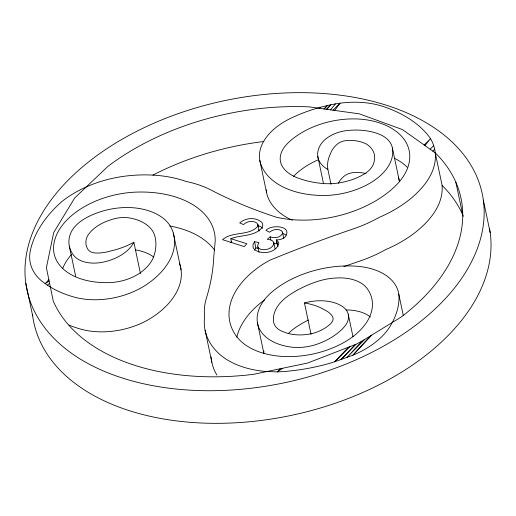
<?xml version="1.0" encoding="UTF-8"?>
<svg xmlns="http://www.w3.org/2000/svg" width="516" height="516" viewBox="0 0 516 516"><rect width="100%" height="100%" fill="white"/><g stroke="black" fill="none" stroke-linecap="round" stroke-linejoin="round"><path stroke-width="0.77" d="M230.833 238.663C240.966 234.761 254.22 236.618 261.935 227.911L262.838 225.124L261.915 222.428C255.813 216.92 245.713 217.578 239.714 222.944L243.552 224.57C246.945 221.138 252.653 220.3 256.755 222.938L257.865 224.46L257.858 226.195C249.254 236.309 232.381 230.962 222.544 239.682L244.171 246.584L246.88 243.778L230.833 238.663L231.652 242.546M259.167 231.045L257.865 224.46M277.866 246.461L276.254 239.985L279.053 239.734A8.559 5.308 -11.9 0 0 285.413 236.612C292.785 225.511 270.868 224.292 266.011 230.4L269.526 232.2C272.796 229.53 277.737 228.311 281.472 230.755L282.42 232.09L282.387 233.638C280.136 238.044 274.357 238.334 270.216 236.831L267.294 239.25L270.442 239.83L272.674 240.966L273.783 242.597L275.086 248.809M273.783 242.597L273.706 244.513C271.345 248.983 265.514 250.524 260.851 249.299A7.185 4.457 -11.9 0 1 257.826 245.016L258.955 242.585L254.562 241.694L252.975 244.707L253.143 247.557A17.725 10.984 -11.9 0 0 255.007 249.983C262.399 254.846 276.421 252.93 278.808 243.442L277.84 241.327L276.254 239.985M254.562 250.17L255.865 247.906L254.562 241.694M334.613 110.456L340.07 103.181A73.975 45.847 -11.9 0 1 383.136 106.477A141.797 87.881 -11.9 0 1 430.55 138.636C433.762 144.093 435.472 150.382 435.433 156.722A88.159 54.638 -11.9 0 1 425.223 183.638A102.02 63.229 -11.9 0 1 378.879 217.513A102.852 63.745 -11.9 0 1 353.279 228.904A911.062 564.659 -11.9 0 0 269.933 260.193L264.934 262.992A93.551 57.979 -11.9 0 0 236.173 335.916A73.524 45.569 -11.9 0 0 342.243 343.392A66.538 41.241 -11.9 0 0 367.018 288.386A38.281 23.723 -11.9 0 0 339.489 277.879A46.595 28.877 -11.9 0 0 315.611 282.052A83.057 51.477 -11.9 0 0 289.134 295.191A46.169 28.612 -11.9 0 0 273.59 321.945A25.348 15.712 -11.9 0 0 283.89 332.001A35.81 22.194 -11.9 0 0 312.735 333.42A31.599 19.582 -11.9 0 0 330.982 323.319A11.552 7.159 -11.9 0 0 332.42 316.424A31.212 19.344 -11.9 0 0 324.28 309.723A58.353 36.165 -11.9 0 0 304.446 302.982L311.045 334.291M424.939 145.57L430.55 138.636L424.165 145.022M330.511 109.889L335.471 103.871L340.07 103.181L332.955 110.231M326.88 109.386L330.898 104.742L335.471 103.871M324.203 109.018L327.37 105.522L330.898 104.742L326.286 109.302M370.269 336.006L352.886 355.208L334.716 361.781A141.797 87.881 -11.9 0 1 277.189 371.901L265.605 371.449A88.159 54.638 -11.9 0 1 219.539 354.157A102.02 63.229 -11.9 0 1 204.665 316.527A102.852 63.745 -11.9 0 1 206.4 298.138A376.087 233.09 -11.9 0 0 213.83 255.968L215.178 241.591A93.551 57.979 -11.9 0 0 138.036 192.049A73.524 45.569 -11.9 0 0 53.58 248.751A66.538 41.241 -11.9 0 0 109.308 282.613A38.281 23.723 -11.9 0 0 142.622 271.01A46.595 28.877 -11.9 0 0 153.845 256.117A83.057 51.477 -11.9 0 0 154.974 236.509A46.169 28.612 -11.9 0 0 130.322 218.087A25.348 15.712 -11.9 0 0 109.721 220.203A35.81 22.194 -11.9 0 0 87.578 235.844A31.599 19.582 -11.9 0 0 88.178 249.738A11.552 7.159 -11.9 0 0 96.331 253.046A31.212 19.344 -11.9 0 0 110.959 250.924A58.353 36.165 -11.9 0 0 133.863 242.262L140.462 273.57M361.813 341.173L355.937 344.32L307.639 363.032L253.737 374.287A210.947 130.742 -11.9 0 1 53.277 301.163L46.395 267.733L53.703 232.529L74.697 197.944L107.954 166.345A210.947 130.742 -11.9 0 1 309.239 106.883L359.362 113.849L402.345 129.529L435.259 152.852A210.947 130.742 -11.9 0 1 401.177 317.043L361.813 341.173L346.933 357.562L364.651 339.444M48.859 279.704L45.189 283.697L43.08 282.129A73.975 45.847 -11.9 0 1 30.392 250.421A141.797 87.881 -11.9 0 1 61.385 201.956A88.159 54.638 -11.9 0 1 85.108 187.456L90.519 185.128A88.159 54.638 -11.9 0 1 125.472 176.104A102.02 63.229 -11.9 0 1 185.954 181.439A102.852 63.745 -11.9 0 1 209.186 189.095A499.714 309.71 -11.9 0 0 276.46 217.242A93.551 57.979 -11.9 0 0 394.979 186.386A73.524 45.569 -11.9 0 0 370.533 120.538A66.538 41.241 -11.9 0 0 287.599 143.39A38.281 23.723 -11.9 0 0 282.278 166.249A46.595 28.877 -11.9 0 0 295.752 177.13A83.057 51.477 -11.9 0 0 322.274 183.457A46.169 28.612 -11.9 0 0 363.754 174.344A25.348 15.712 -11.9 0 0 374.074 161.669A35.81 22.194 -11.9 0 0 366.586 144.177A31.599 19.582 -11.9 0 0 346.894 140.513A11.552 7.159 -11.9 0 0 337.045 144.332A31.212 19.344 -11.9 0 0 330.575 153.516A58.353 36.165 -11.9 0 0 327.879 169.429L331.014 184.302M319.385 108.347L320.365 107.296L327.37 105.522L323.906 108.973M371.836 335.052L352.886 355.208A73.975 45.847 -11.9 0 0 390.431 325.822L392.96 321.255A114.371 70.886 -11.9 0 0 399.029 298.19A61.539 38.139 -11.9 0 0 356.537 266.217A81.709 50.639 -11.9 0 0 272.461 291.527A60.417 37.442 -11.9 0 0 257.439 322.835L263.876 353.363M280.059 368.843L277.189 371.901L282.774 368.276M348.442 347.236L334.716 361.781L349.99 346.629M355.098 344.649L340.876 359.755L355.937 344.32M430.144 149.259L433.717 145.577M432.769 151.124L434.698 149.208M49.13 281.014L45.189 283.697L47.388 285.206L49.601 283.31M47.388 285.206L49.671 286.657L50.213 286.283M230.368 242.281L231.826 241.83M320.365 107.296L316.895 108.276A114.371 70.886 -11.9 0 0 290.489 118.428A61.539 38.139 -11.9 0 0 260.857 164.327A81.709 50.639 -11.9 0 0 322.732 195.48A60.417 37.442 -11.9 0 0 370.236 183.006A55.386 34.327 -11.9 0 0 392.379 147.989A37.874 23.478 -11.9 0 0 378.996 134.089A53.406 33.101 -11.9 0 0 347.249 130.529A28.367 17.583 -11.9 0 0 320.442 144.99A37.868 23.472 -11.9 0 0 327.879 169.429M277.698 243.778L273.486 243.526M255.865 247.906L258.065 248.351M257.452 225.556L260.412 226.505L262.657 228.214M283.103 233.587L286.038 235.057M49.671 286.657L52.045 288.057A114.371 70.886 -11.9 0 0 73.782 296.984A61.539 38.139 -11.9 0 0 146.144 284.793A81.709 50.639 -11.9 0 0 171.557 228.498A60.417 37.442 -11.9 0 0 140.487 208.716A55.386 34.327 -11.9 0 0 85.417 218.287A37.874 23.478 -11.9 0 0 69.97 235.07A53.406 33.101 -11.9 0 0 74.201 255.955A28.367 17.583 -11.9 0 0 102.045 262.347A37.868 23.472 -11.9 0 0 133.863 242.262M258.619 229.91L259.174 230.671M483.331 200.105A232.658 144.196 -11.9 0 1 157.051 386.426A232.658 144.196 -11.9 0 1 123.311 138.552A232.658 144.196 -11.9 0 1 483.331 200.105L490.2 232.716M455.854 182.225L462.562 214.063M435.42 153.633L442.038 185.025A88.159 54.638 -11.9 0 1 431.989 215.733A102.02 63.229 -11.9 0 1 385.639 249.609A102.852 63.745 -11.9 0 1 360.045 260.999A911.062 564.659 -11.9 0 0 343.824 266.617M392.379 147.989L399.145 180.084A55.386 34.327 -11.9 0 1 399.371 181.58M398.771 294.107L403.228 315.244M317.785 156.471L323.558 183.864M348.229 314.186L353.008 336.883M259.793 160.399L266.553 192.494M205.097 330.227L211.857 362.322M173.286 233.032L181.064 269.836M69.305 246.093L75.736 276.621M25.8 283.284L32.669 315.895M282.42 232.09L283.723 238.302M276.389 240.101L277.711 246.493M270.216 236.831L270.868 239.934M257.858 246.912L259 252.343M489.574 228.775A232.658 144.196 -11.9 0 1 282.839 417.063A232.658 144.196 -11.9 0 1 32.476 314.347M152.897 175.105A210.947 130.742 -11.9 0 1 263.876 141.513M442.128 185.463A210.947 130.742 -11.9 0 1 463.349 216.307M257.439 322.835A55.386 34.327 -11.9 0 0 290.166 346.958A37.874 23.478 -11.9 0 0 318.101 343.824A53.406 33.101 -11.9 0 0 344.333 326.783A28.367 17.583 -11.9 0 0 342.714 306.691A37.868 23.472 -11.9 0 0 304.446 302.982M308.413 320.01A83.057 51.477 -11.9 0 0 295.9 327.286A46.169 28.612 -11.9 0 0 288.586 333.33M346.255 309.968A38.281 23.723 -11.9 0 1 370.333 316.953M236.805 337.219A93.551 57.979 -11.9 0 1 264.618 299.841M394.372 158.251A73.524 45.569 -11.9 0 1 407.214 167.19M293.475 176.388A38.281 23.723 -11.9 0 1 294.359 175.479A66.538 41.241 -11.9 0 1 317.791 159.966M366.038 173.537A31.599 19.582 -11.9 0 0 353.66 172.608A11.552 7.159 -11.9 0 0 343.804 176.427A31.212 19.344 -11.9 0 0 338.354 183.219M398.288 177.207A37.874 23.478 -11.9 0 1 399.145 180.084M292.34 220.248A81.709 50.639 -11.9 0 1 267.617 196.422A61.539 38.139 -11.9 0 1 266.224 189.798M263.915 352.325A60.417 37.442 -11.9 0 1 263.876 351.003M216.894 375.061A102.02 63.229 -11.9 0 1 211.399 359.639M211.315 358.962A102.02 63.229 -11.9 0 1 211.128 356.924M169.725 225.989A93.551 57.979 -11.9 0 1 214.508 250.066M62.597 268.746A73.524 45.569 -11.9 0 1 71.421 254.53M153.542 256.955A46.169 28.612 -11.9 0 0 137.088 250.176A25.348 15.712 -11.9 0 0 135.476 249.918M179.4 263.16A81.709 50.639 -11.9 0 1 152.904 316.889A61.539 38.139 -11.9 0 1 80.548 329.079A114.371 70.886 -11.9 0 1 69.092 325.125"/></g></svg>
